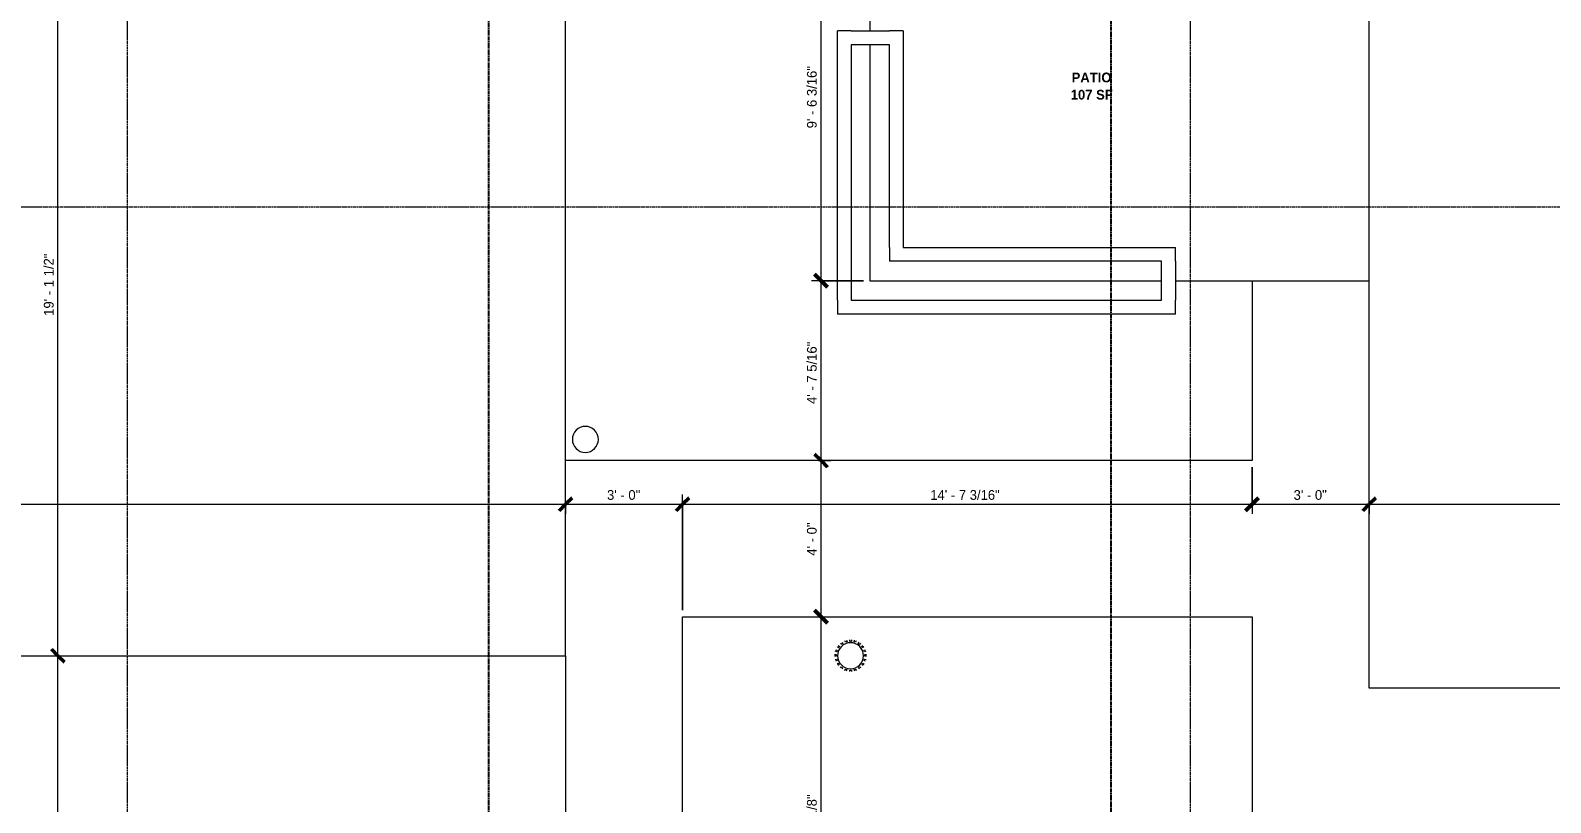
# Model space of a CAD drawing. Header units: inches. Extents: x -4058 to -1781, y 9814 to 12264.
# Drawn here: x -3184.1 to -2716.5, y 11004.1 to 11241.6 of the extents above; entities that cross this region are included whole.
import ezdxf

# ---------------------------------------------------------------- set-up
doc = ezdxf.new("R2010")
doc.units = ezdxf.units.IN
doc.header["$MEASUREMENT"] = 0
for name, pattern in [('Aligning Line 1_8_', [0.25, 0.125, -0.125]), ('Dash_2_', [0.25, 0.125, -0.125]), ('Grid Line 1_2_', [0.875, 0.5, -0.125, 0.125, -0.125])]:
    doc.linetypes.add(name, pattern=pattern)
for name, color, linetype, lineweight in [('0-1', 7, 'Continuous', 5), ('0-2', 7, 'Continuous', 9), ('A-ANNO-DIMS', 211, 'Continuous', 9), ('A-ANNO-DIMS-32', 211, 'Continuous', 9), ('A-AREA-IDEN', 2, 'Continuous', 9), ('A-FLOR-1', 7, 'Continuous', 9), ('A-WALL-1', 7, 'Continuous', 9), ('E-LITE-EQPM-1', 7, 'Continuous', 9), ('G-ANNO-SYMB', 111, 'Aligning Line 1_8_', 9), ('M-EQPM-1', 7, 'Continuous', 9), ('S-GRID-1', 1, 'Grid Line 1_2_', 9)]:
    doc.layers.add(name, color=color, linetype=linetype, lineweight=lineweight)
doc.layers.add('0-3', color=250, linetype='Dash_2_')
doc.styles.add('Century Gothic', font='ufonts.com_century-gothic.ttf', dxfattribs={"height": 3})
doc.styles.add('Century Gothic_B_1', font='GOTHICB.TTF', dxfattribs={"height": 3})
doc.dimstyles.new('THE_DIMENSION_STRING_5', dxfattribs={"dimscale": 12, "dimtxt": 3.132505, "dimasz": 0.333333, "dimexe": 0.25, "dimexo": 0.166667, "dimgap": 0.041667, "dimtad": 1, "dimdec": 4, "dimrnd": 0.0625, "dimzin": 3, "dimdsep": 46, "dimlunit": 4, "dimtxsty": 'Century Gothic', "dimblk1": 'OBLIQUE', "dimblk2": 'OBLIQUE', "dimsah": 1, "dimcen": 0.09, "dimdle": 0.25, "dimazin": 0, "dimtfac": 1, "dimtdec": 4, "dimtix": 1, "dimtmove": 0, "dimatfit": 3, "dimfxl": 1, "dimtvp": 1, "dimtfill": 1, "dimfrac": 2, "dimtolj": 1, "dimtzin": 0, "dimarcsym": 2})

# ---------------------------------------------------------------- blocks, each defined once
blk = doc.blocks.new('22142613 - Roof Drains - Type A - 15_ Strainer - 8_ Drain-2082947-UNIT PLANS - 1ST FLOOR')
at = {"layer": 'M-EQPM-1'}
for p, q in [((-1.24, 4.74), (-1.09, 4.29)), ((-0.25, 4.42), (-0.25, 4.9)), ((0.25, 4.9), (0.25, 4.42)), ((1.09, 4.29), (1.24, 4.74)), ((-4.89, 0.36), (-4.41, 0.36)), ((-4.25, 1.23), (-4.71, 1.38)), ((-4.54, 1.85), (-4.09, 1.7)), ((-3.67, 2.47), (-4.06, 2.75)), ((-3.76, 3.15), (-3.37, 2.87)), ((-2.75, 3.47), (-3.03, 3.86)), ((-2.62, 4.14), (-2.34, 3.76)), ((-1.57, 4.14), (-1.72, 4.59)), ((1.72, 4.59), (1.57, 4.14)), ((2.34, 3.76), (2.62, 4.14)), ((3.03, 3.86), (2.75, 3.47)), ((3.37, 2.87), (3.76, 3.15)), ((4.06, 2.75), (3.67, 2.47)), ((4.09, 1.7), (4.54, 1.85)), ((4.71, 1.38), (4.25, 1.23)), ((4.41, 0.36), (4.89, 0.36)), ((-4.42, -0.14), (-4.9, -0.14)), ((-4.76, -1.17), (-4.3, -1.03)), ((-4.16, -1.51), (-4.62, -1.65)), ((-4.16, -2.6), (-3.77, -2.32)), ((-3.48, -2.73), (-3.87, -3.01)), ((-3.13, -3.77), (-2.85, -3.39)), ((-2.45, -3.69), (-2.73, -4.07)), ((-1.78, -4.57), (-1.63, -4.11)), ((-1.16, -4.27), (-1.31, -4.73)), ((-0.25, -4.9), (-0.25, -4.42)), ((0.25, -4.42), (0.25, -4.9)), ((1.31, -4.73), (1.16, -4.27)), ((1.63, -4.11), (1.78, -4.57)), ((2.73, -4.07), (2.45, -3.69)), ((2.85, -3.39), (3.13, -3.77)), ((3.87, -3.01), (3.48, -2.73)), ((3.77, -2.32), (4.16, -2.6)), ((4.62, -1.65), (4.16, -1.51)), ((4.3, -1.03), (4.76, -1.17)), ((4.9, -0.14), (4.42, -0.14))]:
    blk.add_line(p, q, dxfattribs=at)
for radius, start, end in [(4.43, 175.3454, 180), (4.43, 157.4148, 163.893), (4, 360, 180), (4.43, 139.6161, 146.0938), (4.43, 121.9295, 128.4067), (4.43, 104.3243, 110.801), (4.43, 86.7618, 93.2382), (4.43, 69.199, 75.6757), (4.43, 51.5933, 58.0705), (4.43, 33.9062, 40.3839), (4.43, 16.107, 22.5852), (4.43, 360, 4.6546), (4.43, 180, 181.8238), (4.43, 193.4148, 199.893), (4, 180, 360), (4.43, 211.6161, 218.0938), (4.43, 229.9295, 236.4067), (4.43, 248.3243, 254.801), (4.43, 266.7618, 273.2382), (4.43, 285.199, 291.6757), (4.43, 303.5933, 310.0705), (4.43, 321.9062, 328.3839), (4.43, 340.107, 346.5852), (4.43, 358.1762, 360)]:
    blk.add_arc((0, 0), radius, start, end, dxfattribs=at)
blk = doc.blocks.new('Pathway_Cooper_McGraw-Edison _BSC-BRC_Round - Pathway_Cooper_McGraw-Edison _BSC-BRC_Round-2028611-UNIT PLANS - 1ST FLOOR')
at = {"layer": 'E-LITE-EQPM-1'}
for start, end in [(360, 180), (180, 360)]:
    blk.add_arc((0, 0), 4, start, end, dxfattribs=at)
blk = doc.blocks.new('CTR - 1st Phase - Shell_rvt-1-UNIT PLANS - 1ST FLOOR')
at = {"layer": 'A-FLOR-1'}
for p, q in [((-3019.52, 11049.29), (-3019.52, 11276.04)), ((-2925.92, 11276.04), (-2925.92, 11241.39)), ((-2772.32, 11164.59), (-2772.32, 11276.04)), ((-2925.92, 11237.14), (-2925.92, 11164.59)), ((-2925.92, 11164.59), (-2836.17, 11164.59)), ((-2831.92, 11164.59), (-2772.32, 11164.59)), ((-2808.32, 11164.59), (-2808.32, 11109.29)), ((-2772.32, 11039.29), (-2772.32, 11164.59)), ((-2808.32, 11109.29), (-3019.52, 11109.29)), ((-2983.52, 10934.19), (-2983.52, 11061.29)), ((-2983.52, 11061.29), (-2808.32, 11061.29)), ((-2808.32, 11061.29), (-2808.32, 10934.19)), ((-3400.17, 11049.29), (-3019.52, 11049.29)), ((-3019.52, 11049.29), (-3019.52, 10934.19)), ((-2520.32, 11039.29), (-2772.32, 11039.29))]:
    blk.add_line(p, q, dxfattribs=at)
at = {"layer": 'A-WALL-1'}
for p, q in [((-2935.92, 11158.59), (-2935.92, 11241.39)), ((-2931.67, 11241.39), (-2935.92, 11241.39)), ((-2931.67, 11241.39), (-2919.92, 11241.39)), ((-2915.67, 11241.39), (-2919.92, 11241.39)), ((-2915.67, 11241.39), (-2915.67, 11174.84)), ((-2931.67, 11237.14), (-2931.67, 11158.59)), ((-2919.92, 11237.14), (-2931.67, 11237.14)), ((-2919.92, 11174.84), (-2919.92, 11237.14)), ((-2919.92, 11174.84), (-2919.92, 11170.59)), ((-2915.67, 11174.84), (-2831.92, 11174.84)), ((-2831.92, 11170.59), (-2831.92, 11174.84)), ((-2836.17, 11170.59), (-2919.92, 11170.59)), ((-2836.17, 11158.59), (-2836.17, 11170.59)), ((-2831.92, 11170.59), (-2831.92, 11158.59)), ((-2935.92, 11158.59), (-2935.92, 11154.34)), ((-2931.67, 11158.59), (-2836.17, 11158.59)), ((-2831.92, 11154.34), (-2831.92, 11158.59)), ((-2831.92, 11154.34), (-2935.92, 11154.34))]:
    blk.add_line(p, q, dxfattribs=at)
at = {"layer": '0-2'}
for name, p in [('Pathway_Cooper_McGraw-Edison _BSC-BRC_Round - Pathway_Cooper_McGraw-Edison _BSC-BRC_Round-2028611-UNIT PLANS - 1ST FLOOR', (-3013.44, 11115.81)), ('22142613 - Roof Drains - Type A - 15_ Strainer - 8_ Drain-2082947-UNIT PLANS - 1ST FLOOR', (-2931.86, 11049.29))]:
    blk.add_blockref(name, p, dxfattribs=at)
blk = doc.blocks.new('DIMBLOCK1479-UNIT PLANS - 1ST FLOOR')
at = {"layer": 'A-ANNO-DIMS-32', "lineweight": 50}
for p, q in [((-3404.17, 11095.87), (-3402.17, 11097.87)), ((-3019.52, 11095.87), (-3017.52, 11097.87)), ((-3404.17, 11095.87), (-3406.17, 11093.87)), ((-3019.52, 11095.87), (-3021.52, 11093.87))]:
    blk.add_line(p, q, dxfattribs=at)
at = {"layer": 'A-ANNO-DIMS-32'}
for p, q in [((-3407.17, 11095.87), (-3019.52, 11095.87)), ((-3404.17, 11096.7), (-3404.17, 11092.87)), ((-3404.17, 11095.87), (-3404.17, 11096.7)), ((-3019.52, 11096.7), (-3019.52, 11092.87)), ((-3019.52, 11095.87), (-3019.52, 11096.7))]:
    blk.add_line(p, q, dxfattribs=at)
at = {"layer": 'A-ANNO-DIMS-32', "color": 0, "insert": (-3222.09, 11100.22), "char_height": 3, "width": 24.5827, "attachment_point": 1, "line_spacing_factor": 0.984502, "style": 'Century Gothic', "bg_fill": 3, "box_fill_scale": 1.25, "bg_fill_color": 256, "bg_fill_true_color": 13158600, "bg_fill_transparency": 0}
blk.add_mtext('32\' - 0 5/8"', dxfattribs=at)
blk = doc.blocks.new('_Oblique')
at = {"color": 0, "linetype": 'ByBlock', "lineweight": -2}
blk.add_line((-0.5, -0.5), (0.5, 0.5), dxfattribs=at)
blk = doc.blocks.new('DIMBLOCK1480-UNIT PLANS - 1ST FLOOR')
at = {"layer": 'A-ANNO-DIMS-32', "lineweight": 50}
for p, q in [((-3019.52, 11095.87), (-3017.52, 11097.87)), ((-2983.52, 11095.87), (-2981.52, 11097.87)), ((-3019.52, 11095.87), (-3021.52, 11093.87)), ((-2983.52, 11095.87), (-2985.52, 11093.87))]:
    blk.add_line(p, q, dxfattribs=at)
at = {"layer": 'A-ANNO-DIMS-32'}
for p, q in [((-2983.52, 11063.29), (-2983.52, 11098.87)), ((-3019.52, 11096.7), (-3019.52, 11092.87)), ((-3019.52, 11095.87), (-3019.52, 11096.7)), ((-3019.52, 11095.87), (-2983.52, 11095.87)), ((-2983.52, 11095.87), (-2983.52, 11063.29))]:
    blk.add_line(p, q, dxfattribs=at)
at = {"layer": 'A-ANNO-DIMS-32', "color": 0, "insert": (-3006.77, 11100.22), "char_height": 3, "width": 12.5897, "attachment_point": 1, "line_spacing_factor": 0.984502, "style": 'Century Gothic', "bg_fill": 3, "box_fill_scale": 1.25, "bg_fill_color": 256, "bg_fill_true_color": 13158600, "bg_fill_transparency": 0}
blk.add_mtext('3\' - 0"', dxfattribs=at)
blk = doc.blocks.new('DIMBLOCK1481-UNIT PLANS - 1ST FLOOR')
at = {"layer": 'A-ANNO-DIMS-32'}
for p, q in [((-2808.32, 11107.29), (-2808.32, 11092.87)), ((-2808.32, 11095.87), (-2808.32, 11107.29)), ((-2983.52, 11063.29), (-2983.52, 11098.87)), ((-2983.52, 11095.87), (-2808.32, 11095.87)), ((-2983.52, 11095.87), (-2983.52, 11063.29))]:
    blk.add_line(p, q, dxfattribs=at)
at = {"layer": 'A-ANNO-DIMS-32', "lineweight": 50}
for p, q in [((-2983.52, 11095.87), (-2981.52, 11097.87)), ((-2808.32, 11095.87), (-2806.32, 11097.87)), ((-2983.52, 11095.87), (-2985.52, 11093.87)), ((-2808.32, 11095.87), (-2810.32, 11093.87))]:
    blk.add_line(p, q, dxfattribs=at)
at = {"layer": 'A-ANNO-DIMS-32', "color": 0, "insert": (-2907.34, 11100.22), "char_height": 3, "width": 27.387, "attachment_point": 1, "line_spacing_factor": 0.984502, "style": 'Century Gothic', "bg_fill": 3, "box_fill_scale": 1.25, "bg_fill_color": 256, "bg_fill_true_color": 13158600, "bg_fill_transparency": 0}
blk.add_mtext('14\' - 7 3/16"', dxfattribs=at)
blk = doc.blocks.new('DIMBLOCK1482-UNIT PLANS - 1ST FLOOR')
at = {"layer": 'A-ANNO-DIMS-32'}
for p, q in [((-2808.32, 11107.29), (-2808.32, 11092.87)), ((-2808.32, 11095.87), (-2808.32, 11107.29)), ((-2808.32, 11095.87), (-2772.32, 11095.87)), ((-2772.32, 11096.7), (-2772.32, 11092.87)), ((-2772.32, 11095.87), (-2772.32, 11096.7))]:
    blk.add_line(p, q, dxfattribs=at)
at = {"layer": 'A-ANNO-DIMS-32', "lineweight": 50}
for p, q in [((-2808.32, 11095.87), (-2806.32, 11097.87)), ((-2772.32, 11095.87), (-2770.32, 11097.87)), ((-2808.32, 11095.87), (-2810.32, 11093.87)), ((-2772.32, 11095.87), (-2774.32, 11093.87))]:
    blk.add_line(p, q, dxfattribs=at)
at = {"layer": 'A-ANNO-DIMS-32', "color": 0, "insert": (-2795.57, 11100.22), "char_height": 3, "width": 12.5897, "attachment_point": 1, "line_spacing_factor": 0.984502, "style": 'Century Gothic', "bg_fill": 3, "box_fill_scale": 1.25, "bg_fill_color": 256, "bg_fill_true_color": 13158600, "bg_fill_transparency": 0}
blk.add_mtext('3\' - 0"', dxfattribs=at)
blk = doc.blocks.new('DIMBLOCK1483-UNIT PLANS - 1ST FLOOR')
at = {"layer": 'A-ANNO-DIMS-32', "lineweight": 50}
for p, q in [((-2772.32, 11095.87), (-2770.32, 11097.87)), ((-2520.32, 11095.87), (-2518.32, 11097.87)), ((-2772.32, 11095.87), (-2774.32, 11093.87)), ((-2520.32, 11095.87), (-2522.32, 11093.87))]:
    blk.add_line(p, q, dxfattribs=at)
at = {"layer": 'A-ANNO-DIMS-32'}
for p, q in [((-2772.32, 11096.7), (-2772.32, 11092.87)), ((-2772.32, 11095.87), (-2772.32, 11096.7)), ((-2772.32, 11095.87), (-2520.32, 11095.87)), ((-2520.32, 11096.7), (-2520.32, 11092.87)), ((-2520.32, 11095.87), (-2520.32, 11096.7))]:
    blk.add_line(p, q, dxfattribs=at)
at = {"layer": 'A-ANNO-DIMS-32', "color": 0, "insert": (-2652.74, 11100.22), "char_height": 3, "width": 15.394, "attachment_point": 1, "line_spacing_factor": 0.984502, "style": 'Century Gothic', "bg_fill": 3, "box_fill_scale": 1.25, "bg_fill_color": 256, "bg_fill_true_color": 13158600, "bg_fill_transparency": 0}
blk.add_mtext('21\' - 0"', dxfattribs=at)
blk = doc.blocks.new('DIMBLOCK1490-UNIT PLANS - 1ST FLOOR')
at = {"layer": 'A-ANNO-DIMS-32', "lineweight": 50}
for p, q in [((-3175.67, 11049.29), (-3177.67, 11051.29)), ((-3175.67, 11049.29), (-3173.67, 11047.29)), ((-3175.67, 10934.19), (-3177.67, 10936.19)), ((-3175.67, 10934.19), (-3173.67, 10932.19))]:
    blk.add_line(p, q, dxfattribs=at)
at = {"layer": 'A-ANNO-DIMS-32'}
for p, q in [((-3176.49, 11049.29), (-3172.67, 11049.29)), ((-3175.67, 11049.29), (-3176.49, 11049.29)), ((-3175.67, 10934.19), (-3175.67, 11049.29)), ((-3211.92, 10934.19), (-3172.67, 10934.19)), ((-3175.67, 10934.19), (-3211.92, 10934.19))]:
    blk.add_line(p, q, dxfattribs=at)
at = {"layer": 'A-ANNO-DIMS-32', "color": 0, "insert": (-3180.01, 10982.67), "char_height": 3, "width": 21.7784, "attachment_point": 1, "rotation": 90, "line_spacing_factor": 0.984502, "style": 'Century Gothic', "bg_fill": 3, "box_fill_scale": 1.25, "bg_fill_color": 256, "bg_fill_true_color": 13158600, "bg_fill_transparency": 0}
blk.add_mtext('9\' - 7 1/8"', dxfattribs=at)
blk = doc.blocks.new('DIMBLOCK1491-UNIT PLANS - 1ST FLOOR')
at = {"layer": 'A-ANNO-DIMS-32', "lineweight": 50}
for p, q in [((-3175.67, 11278.79), (-3177.67, 11280.79)), ((-3175.67, 11278.79), (-3173.67, 11276.79)), ((-3175.67, 11049.29), (-3177.67, 11051.29)), ((-3175.67, 11049.29), (-3173.67, 11047.29))]:
    blk.add_line(p, q, dxfattribs=at)
at = {"layer": 'A-ANNO-DIMS-32'}
for p, q in [((-3175.67, 11049.29), (-3175.67, 11281.79)), ((-3176.49, 11278.79), (-3172.67, 11278.79)), ((-3175.67, 11278.79), (-3176.49, 11278.79)), ((-3176.49, 11049.29), (-3172.67, 11049.29)), ((-3175.67, 11049.29), (-3176.49, 11049.29))]:
    blk.add_line(p, q, dxfattribs=at)
at = {"layer": 'A-ANNO-DIMS-32', "color": 0, "insert": (-3180.01, 11153.8), "char_height": 3, "width": 24.5827, "attachment_point": 1, "rotation": 90, "line_spacing_factor": 0.984502, "style": 'Century Gothic', "bg_fill": 3, "box_fill_scale": 1.25, "bg_fill_color": 256, "bg_fill_true_color": 13158600, "bg_fill_transparency": 0}
blk.add_mtext('19\' - 1 1/2"', dxfattribs=at)
blk = doc.blocks.new('DIMBLOCK1493-UNIT PLANS - 1ST FLOOR')
at = {"layer": 'A-ANNO-DIMS-32', "lineweight": 50}
for p, q in [((-2940.92, 11061.29), (-2942.92, 11063.29)), ((-2940.92, 11061.29), (-2938.92, 11059.29)), ((-2940.92, 10934.19), (-2942.92, 10936.19)), ((-2940.92, 10934.19), (-2938.92, 10932.19))]:
    blk.add_line(p, q, dxfattribs=at)
at = {"layer": 'A-ANNO-DIMS-32'}
for p, q in [((-2941.75, 11061.29), (-2937.92, 11061.29)), ((-2940.92, 11061.29), (-2941.75, 11061.29)), ((-2940.92, 10934.19), (-2940.92, 11061.29)), ((-2927.92, 10934.19), (-2943.92, 10934.19)), ((-2940.92, 10934.19), (-2927.92, 10934.19))]:
    blk.add_line(p, q, dxfattribs=at)
at = {"layer": 'A-ANNO-DIMS-32', "color": 0, "insert": (-2945.27, 10987.5), "char_height": 3, "width": 24.5827, "attachment_point": 1, "rotation": 90, "line_spacing_factor": 0.984502, "style": 'Century Gothic', "bg_fill": 3, "box_fill_scale": 1.25, "bg_fill_color": 256, "bg_fill_true_color": 13158600, "bg_fill_transparency": 0}
blk.add_mtext('10\' - 7 1/8"', dxfattribs=at)
blk = doc.blocks.new('DIMBLOCK1494-UNIT PLANS - 1ST FLOOR')
at = {"layer": 'A-ANNO-DIMS-32', "lineweight": 50}
for p, q in [((-2940.92, 11109.29), (-2942.92, 11111.29)), ((-2940.92, 11109.29), (-2938.92, 11107.29)), ((-2940.92, 11061.29), (-2942.92, 11063.29)), ((-2940.92, 11061.29), (-2938.92, 11059.29))]:
    blk.add_line(p, q, dxfattribs=at)
at = {"layer": 'A-ANNO-DIMS-32'}
for p, q in [((-2941.75, 11109.29), (-2937.92, 11109.29)), ((-2940.92, 11109.29), (-2941.75, 11109.29)), ((-2940.92, 11061.29), (-2940.92, 11109.29)), ((-2941.75, 11061.29), (-2937.92, 11061.29)), ((-2940.92, 11061.29), (-2941.75, 11061.29))]:
    blk.add_line(p, q, dxfattribs=at)
at = {"layer": 'A-ANNO-DIMS-32', "color": 0, "insert": (-2945.27, 11080.04), "char_height": 3, "width": 12.5897, "attachment_point": 1, "rotation": 90, "line_spacing_factor": 0.984502, "style": 'Century Gothic', "bg_fill": 3, "box_fill_scale": 1.25, "bg_fill_color": 256, "bg_fill_true_color": 13158600, "bg_fill_transparency": 0}
blk.add_mtext('4\' - 0"', dxfattribs=at)
blk = doc.blocks.new('DIMBLOCK1495-UNIT PLANS - 1ST FLOOR')
at = {"layer": 'A-ANNO-DIMS-32'}
for p, q in [((-2927.92, 11164.59), (-2943.92, 11164.59)), ((-2940.92, 11109.29), (-2940.92, 11164.59)), ((-2940.92, 11164.59), (-2927.92, 11164.59)), ((-2941.75, 11109.29), (-2937.92, 11109.29)), ((-2940.92, 11109.29), (-2941.75, 11109.29))]:
    blk.add_line(p, q, dxfattribs=at)
at = {"layer": 'A-ANNO-DIMS-32', "lineweight": 50}
for p, q in [((-2940.92, 11164.59), (-2942.92, 11166.59)), ((-2940.92, 11164.59), (-2938.92, 11162.59)), ((-2940.92, 11109.29), (-2942.92, 11111.29)), ((-2940.92, 11109.29), (-2938.92, 11107.29))]:
    blk.add_line(p, q, dxfattribs=at)
at = {"layer": 'A-ANNO-DIMS-32', "color": 0, "insert": (-2945.27, 11126.7), "char_height": 3, "width": 24.5827, "attachment_point": 1, "rotation": 90, "line_spacing_factor": 0.984502, "style": 'Century Gothic', "bg_fill": 3, "box_fill_scale": 1.25, "bg_fill_color": 256, "bg_fill_true_color": 13158600, "bg_fill_transparency": 0}
blk.add_mtext('4\' - 7 5/16"', dxfattribs=at)
blk = doc.blocks.new('DIMBLOCK1496-UNIT PLANS - 1ST FLOOR')
at = {"layer": 'A-ANNO-DIMS-32', "lineweight": 50}
for p, q in [((-2940.92, 11278.79), (-2942.92, 11280.79)), ((-2940.92, 11278.79), (-2938.92, 11276.79)), ((-2940.92, 11164.59), (-2942.92, 11166.59)), ((-2940.92, 11164.59), (-2938.92, 11162.59))]:
    blk.add_line(p, q, dxfattribs=at)
at = {"layer": 'A-ANNO-DIMS-32'}
for p, q in [((-2940.92, 11164.59), (-2940.92, 11281.79)), ((-2941.75, 11278.79), (-2937.92, 11278.79)), ((-2940.92, 11278.79), (-2941.75, 11278.79)), ((-2927.92, 11164.59), (-2943.92, 11164.59)), ((-2940.92, 11164.59), (-2927.92, 11164.59))]:
    blk.add_line(p, q, dxfattribs=at)
at = {"layer": 'A-ANNO-DIMS-32', "color": 0, "insert": (-2945.27, 11211.45), "char_height": 3, "width": 24.5827, "attachment_point": 1, "rotation": 90, "line_spacing_factor": 0.984502, "style": 'Century Gothic', "bg_fill": 3, "box_fill_scale": 1.25, "bg_fill_color": 256, "bg_fill_true_color": 13158600, "bg_fill_transparency": 0}
blk.add_mtext('9\' - 6 3/16"', dxfattribs=at)

msp = doc.modelspace()

# ---------------------------------------------------------------- block references
at = {"layer": '0-1'}
msp.add_blockref('CTR - 1st Phase - Shell_rvt-1-UNIT PLANS - 1ST FLOOR', (0, 0), dxfattribs=at)

# ---------------------------------------------------------------- next in the draw order: linework, layer by layer
at = {"layer": '0-3'}
for p, q in [((-3043.10454, 10791.90447), (-3043.10454, 11673.0624)), ((-2851.7738, 11673.06109), (-2851.7738, 10791.90063))]:
    msp.add_line(p, q, dxfattribs=at)
at = {"layer": 'G-ANNO-SYMB'}
for p, q in [((-3043.10454, 10791.90447), (-3043.10454, 11673.0624)), ((-2851.7738, 11673.06109), (-2851.7738, 10791.90063))]:
    msp.add_line(p, q, dxfattribs=at)
at = {"layer": 'S-GRID-1'}
for p, q in [((-3154.32374, 9814.0266), (-3154.32374, 12247.50061)), ((-2827.32374, 9814.0266), (-2827.32374, 12247.50061)), ((-1781.27288, 11187.1894), (-4041.7795, 11187.1894))]:
    msp.add_line(p, q, dxfattribs=at)

# ---------------------------------------------------------------- next in the draw order: texts
at = {"layer": 'A-AREA-IDEN', "char_height": 3, "attachment_point": 1, "style": 'Century Gothic_B_1'}
for s, insert, width in [('PATIO', (-2863.84952, 11228.58677), 14.645), ('107 SF', (-2864.13928, 11223.28963), 15.352)]:
    msp.add_mtext(s, dxfattribs=dict(at, insert=insert, width=width))

# ---------------------------------------------------------------- next in the draw order: dimensions: what is measured, and where the dimension line sits
at = {"layer": 'A-ANNO-DIMS'}
dim = msp.add_linear_dim(base=(-3175.66502, 11049.2894), p1=(-3213.92374, 10934.1894), p2=(-3178.49344, 11049.2894), angle=90, dimstyle='THE_DIMENSION_STRING_5', override={"dimpost": '<>', "dimfxl": 120.429712}, dxfattribs=at)
dim.commit()
dim.dimension.update_dxf_attribs({"geometry": 'DIMBLOCK1490-UNIT PLANS - 1ST FLOOR', "text_midpoint": (-3177.90669, 10991.7394)})

# ---------------------------------------------------------------- next in the draw order: dimensions: what is measured, and where the dimension line sits
dim = msp.add_linear_dim(base=(-3019.52374, 11095.87168), p1=(-3404.17374, 11098.70011), p2=(-3019.52374, 11098.70011), dimstyle='THE_DIMENSION_STRING_5', override={"dimpost": '<>', "dimfxl": 384.65}, dxfattribs=at)
dim.commit()
dim.dimension.update_dxf_attribs({"geometry": 'DIMBLOCK1479-UNIT PLANS - 1ST FLOOR', "text_midpoint": (-3211.84874, 11098.11335)})

# ---------------------------------------------------------------- next in the draw order: dimensions: what is measured, and where the dimension line sits
dim = msp.add_linear_dim(base=(-3175.66502, 11278.7894), p1=(-3178.49344, 11049.2894), p2=(-3178.49344, 11278.7894), angle=90, dimstyle='THE_DIMENSION_STRING_5', override={"dimpost": '<>', "dimfxl": 229.5}, dxfattribs=at)
dim.commit()
dim.dimension.update_dxf_attribs({"geometry": 'DIMBLOCK1491-UNIT PLANS - 1ST FLOOR', "text_midpoint": (-3177.90669, 11164.0394)})
dim = msp.add_linear_dim(base=(-2983.52374, 11095.87168), p1=(-3019.52374, 11098.70011), p2=(-2983.52374, 11061.2894), dimstyle='THE_DIMENSION_STRING_5', override={"dimpost": '<>', "dimfxl": 51.918796}, dxfattribs=at)
dim.commit()
dim.dimension.update_dxf_attribs({"geometry": 'DIMBLOCK1480-UNIT PLANS - 1ST FLOOR', "text_midpoint": (-3001.52374, 11097.94714)})

# ---------------------------------------------------------------- next in the draw order: dimensions: what is measured, and where the dimension line sits
dim = msp.add_linear_dim(base=(-2808.32374, 11095.87168), p1=(-2983.52374, 11061.2894), p2=(-2808.32374, 11109.2894), dimstyle='THE_DIMENSION_STRING_5', override={"dimpost": '<>', "dimfxl": 181.656379}, dxfattribs=at)
dim.commit()
dim.dimension.update_dxf_attribs({"geometry": 'DIMBLOCK1481-UNIT PLANS - 1ST FLOOR', "text_midpoint": (-2895.92374, 11098.11335)})

# ---------------------------------------------------------------- next in the draw order: dimensions: what is measured, and where the dimension line sits
dim = msp.add_linear_dim(base=(-2772.32374, 11095.87168), p1=(-2808.32374, 11109.2894), p2=(-2772.32374, 11098.70011), dimstyle='THE_DIMENSION_STRING_5', override={"dimpost": '<>', "dimfxl": 37.525098}, dxfattribs=at)
dim.commit()
dim.dimension.update_dxf_attribs({"geometry": 'DIMBLOCK1482-UNIT PLANS - 1ST FLOOR', "text_midpoint": (-2790.32374, 11097.94714)})
dim = msp.add_linear_dim(base=(-2940.92222, 11061.2894), p1=(-2925.92374, 10934.1894), p2=(-2943.75064, 11061.2894), angle=90, dimstyle='THE_DIMENSION_STRING_5', override={"dimpost": '<>', "dimfxl": 128.344102}, dxfattribs=at)
dim.commit()
dim.dimension.update_dxf_attribs({"geometry": 'DIMBLOCK1493-UNIT PLANS - 1ST FLOOR', "text_midpoint": (-2943.16389, 10997.7394)})

# ---------------------------------------------------------------- next in the draw order: dimensions: what is measured, and where the dimension line sits
dim = msp.add_linear_dim(base=(-2940.92222, 11109.2894), p1=(-2943.75064, 11061.2894), p2=(-2943.75064, 11109.2894), angle=90, dimstyle='THE_DIMENSION_STRING_5', override={"dimpost": '<>', "dimfxl": 48}, dxfattribs=at)
dim.commit()
dim.dimension.update_dxf_attribs({"geometry": 'DIMBLOCK1494-UNIT PLANS - 1ST FLOOR', "text_midpoint": (-2942.99768, 11085.2894)})
dim = msp.add_linear_dim(base=(-2520.32374, 11095.87168), p1=(-2772.32374, 11098.70011), p2=(-2520.32374, 11098.70011), dimstyle='THE_DIMENSION_STRING_5', override={"dimpost": '<>', "dimfxl": 252}, dxfattribs=at)
dim.commit()
dim.dimension.update_dxf_attribs({"geometry": 'DIMBLOCK1483-UNIT PLANS - 1ST FLOOR', "text_midpoint": (-2646.32374, 11097.94714)})

# ---------------------------------------------------------------- next in the draw order: dimensions: what is measured, and where the dimension line sits
dim = msp.add_linear_dim(base=(-2940.92222, 11164.5894), p1=(-2943.75064, 11109.2894), p2=(-2925.92374, 11164.5894), angle=90, dimstyle='THE_DIMENSION_STRING_5', override={"dimpost": '<>', "dimfxl": 58.102398}, dxfattribs=at)
dim.commit()
dim.dimension.update_dxf_attribs({"geometry": 'DIMBLOCK1495-UNIT PLANS - 1ST FLOOR', "text_midpoint": (-2943.16389, 11136.9394)})

# ---------------------------------------------------------------- next in the draw order: dimensions: what is measured, and where the dimension line sits
dim = msp.add_linear_dim(base=(-2940.92222, 11278.7894), p1=(-2925.92374, 11164.5894), p2=(-2943.75064, 11278.7894), angle=90, dimstyle='THE_DIMENSION_STRING_5', override={"dimpost": '<>', "dimfxl": 115.583038}, dxfattribs=at)
dim.commit()
dim.dimension.update_dxf_attribs({"geometry": 'DIMBLOCK1496-UNIT PLANS - 1ST FLOOR', "text_midpoint": (-2943.16389, 11221.6894)})

doc.saveas('drawing.dxf')
